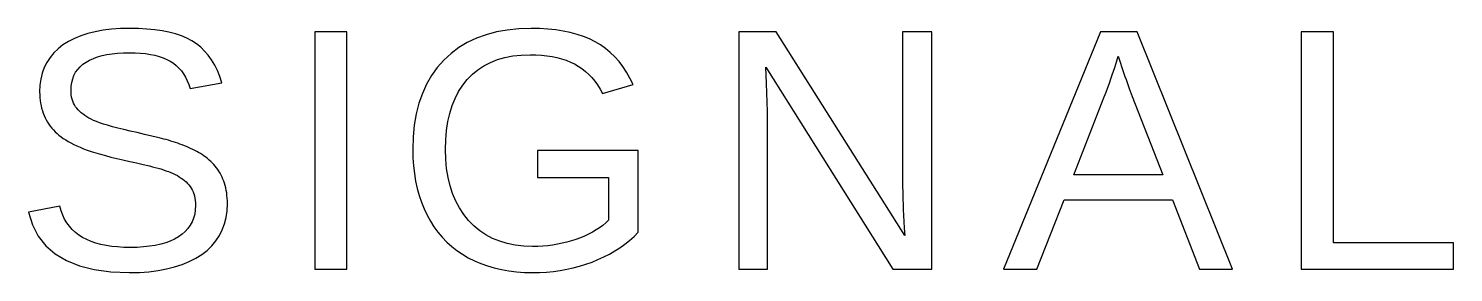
# Model space of a CAD drawing. Header units: metres. Extents: x 8.1 to 95, y -21.3 to 62.6.
# Drawn here: x 63.32 to 73.63, y 59.34 to 61.11 of the extents above; entities that cross this region are included whole.
import ezdxf

# ---------------------------------------------------------------- set-up
doc = ezdxf.new("R2010")
doc.units = ezdxf.units.M

msp = doc.modelspace()

# ---------------------------------------------------------------- linework, layer by layer
for p, q in [((63.696, 61.0523), (63.6495, 61.0331)), ((63.7462, 61.0686), (63.696, 61.0523)), ((63.8, 61.0818), (63.7462, 61.0686)), ((63.8574, 61.0922), (63.8, 61.0818)), ((63.9184, 61.0996), (63.8574, 61.0922)), ((63.9829, 61.104), (63.9184, 61.0996)), ((64.0511, 61.1055), (63.9829, 61.104)), ((64.1145, 61.1044), (64.0511, 61.1055)), ((64.1745, 61.101), (64.1145, 61.1044)), ((64.2311, 61.0955), (64.1745, 61.101)), ((64.2843, 61.0878), (64.2311, 61.0955)), ((64.334, 61.0778), (64.2843, 61.0878)), ((64.3804, 61.0656), (64.334, 61.0778)), ((64.4234, 61.0512), (64.3804, 61.0656)), ((64.4629, 61.0346), (64.4234, 61.0512)), ((65.6219, 61.0798), (65.3888, 61.0798)), ((65.3888, 61.0798), (65.3888, 59.36)), ((65.6219, 59.36), (65.6219, 61.0798)), ((66.6281, 61.0602), (66.5579, 61.0347)), ((66.7027, 61.08), (66.6281, 61.0602)), ((66.7818, 61.0941), (66.7027, 61.08)), ((66.8654, 61.1026), (66.7818, 61.0941)), ((66.9534, 61.1055), (66.8654, 61.1026)), ((67.0156, 61.1043), (66.9534, 61.1055)), ((67.0751, 61.1007), (67.0156, 61.1043)), ((67.1319, 61.0948), (67.0751, 61.1007)), ((67.1861, 61.0864), (67.1319, 61.0948)), ((67.2376, 61.0757), (67.1861, 61.0864)), ((67.2865, 61.0626), (67.2376, 61.0757)), ((67.3328, 61.0471), (67.2865, 61.0626)), ((67.3763, 61.0293), (67.3328, 61.0471)), ((68.7269, 61.0798), (68.4559, 61.0798)), ((68.4559, 61.0798), (68.4559, 59.36)), ((69.657, 59.6053), (68.7269, 61.0798)), ((69.8523, 61.0798), (69.6424, 61.0798)), ((69.6424, 61.0798), (69.6424, 59.952)), ((69.8523, 59.36), (69.8523, 61.0798)), ((71.0733, 61.0798), (70.3715, 59.36)), ((71.3382, 61.0798), (71.0733, 61.0798)), ((72.0291, 59.36), (71.3382, 61.0798)), ((72.7589, 61.0798), (72.5257, 61.0798)), ((72.5257, 61.0798), (72.5257, 59.36)), ((72.7589, 59.5504), (72.7589, 61.0798)), ((63.5317, 60.958), (63.5004, 60.9277)), ((63.5671, 60.9858), (63.5317, 60.958)), ((63.6065, 61.011), (63.5671, 60.9858)), ((63.6495, 61.0331), (63.6065, 61.011)), ((64.4991, 61.0157), (64.4629, 61.0346)), ((64.5324, 60.9942), (64.4991, 61.0157)), ((64.5634, 60.9696), (64.5324, 60.9942)), ((64.5921, 60.9419), (64.5634, 60.9696)), ((64.6186, 60.911), (64.5921, 60.9419)), ((66.4312, 60.9666), (66.3745, 60.9241)), ((66.4923, 61.0035), (66.4312, 60.9666)), ((66.5579, 61.0347), (66.4923, 61.0035)), ((67.4173, 61.009), (67.3763, 61.0293)), ((67.4559, 60.9862), (67.4173, 61.009)), ((67.4924, 60.9605), (67.4559, 60.9862)), ((67.527, 60.9319), (67.4924, 60.9605)), ((63.4503, 60.8595), (63.4315, 60.8217)), ((63.4732, 60.8949), (63.4503, 60.8595)), ((63.5004, 60.9277), (63.4732, 60.8949)), ((63.6908, 60.8277), (63.711, 60.8453)), ((63.711, 60.8453), (63.7337, 60.8613)), ((63.7337, 60.8613), (63.7591, 60.8757)), ((63.7591, 60.8757), (63.7868, 60.8884)), ((63.7868, 60.8884), (63.817, 60.8993)), ((63.817, 60.8993), (63.8496, 60.9086)), ((63.8496, 60.9086), (63.8846, 60.9162)), ((63.8846, 60.9162), (63.922, 60.9221)), ((63.922, 60.9221), (63.9618, 60.9263)), ((63.9618, 60.9263), (64.004, 60.9289)), ((64.004, 60.9289), (64.0487, 60.9297)), ((64.0487, 60.9297), (64.0894, 60.9289)), ((64.0894, 60.9289), (64.1282, 60.9267)), ((64.1282, 60.9267), (64.1649, 60.9229)), ((64.1649, 60.9229), (64.1996, 60.9175)), ((64.1996, 60.9175), (64.2323, 60.9107)), ((64.2323, 60.9107), (64.263, 60.9023)), ((64.263, 60.9023), (64.2916, 60.8924)), ((64.2916, 60.8924), (64.3182, 60.881)), ((64.3182, 60.881), (64.3428, 60.8681)), ((64.3428, 60.8681), (64.3656, 60.8534)), ((64.3656, 60.8534), (64.3867, 60.837)), ((64.3867, 60.837), (64.4061, 60.8186)), ((64.6427, 60.8771), (64.6186, 60.911)), ((64.6646, 60.84), (64.6427, 60.8771)), ((64.6841, 60.7998), (64.6646, 60.84)), ((66.3224, 60.876), (66.2752, 60.8227)), ((66.3745, 60.9241), (66.3224, 60.876)), ((66.569, 60.8061), (66.6126, 60.835)), ((66.6126, 60.835), (66.6597, 60.8595)), ((66.6597, 60.8595), (66.7103, 60.8795)), ((66.7103, 60.8795), (66.7644, 60.8951)), ((66.7644, 60.8951), (66.8219, 60.9062)), ((66.8219, 60.9062), (66.8829, 60.9128)), ((66.8829, 60.9128), (66.9473, 60.9151)), ((66.9473, 60.9151), (66.9891, 60.9142)), ((66.9891, 60.9142), (67.0294, 60.9117)), ((67.0294, 60.9117), (67.0681, 60.9076)), ((67.0681, 60.9076), (67.1053, 60.9018)), ((67.1053, 60.9018), (67.1409, 60.8943)), ((67.1409, 60.8943), (67.1749, 60.8852)), ((67.1749, 60.8852), (67.2074, 60.8744)), ((67.2074, 60.8744), (67.2384, 60.862)), ((67.2384, 60.862), (67.2677, 60.8479)), ((67.2677, 60.8479), (67.2957, 60.832)), ((67.2957, 60.832), (67.3222, 60.8142)), ((67.5595, 60.9004), (67.527, 60.9319)), ((67.59, 60.8661), (67.5595, 60.9004)), ((67.6185, 60.8289), (67.59, 60.8661)), ((71.1767, 60.822), (71.1846, 60.8467)), ((71.1846, 60.8467), (71.1917, 60.8699)), ((71.1917, 60.8699), (71.2027, 60.9041)), ((71.2027, 60.9041), (71.2433, 60.7794)), ((63.4064, 60.7385), (63.4002, 60.6931)), ((63.4169, 60.7813), (63.4064, 60.7385)), ((63.4315, 60.8217), (63.4169, 60.7813)), ((63.6305, 60.7144), (63.6372, 60.7404)), ((63.6372, 60.7404), (63.6466, 60.7647)), ((63.6466, 60.7647), (63.6586, 60.7873)), ((63.6586, 60.7873), (63.6734, 60.8083)), ((63.6734, 60.8083), (63.6908, 60.8277)), ((64.4061, 60.8186), (64.4237, 60.7984)), ((64.4237, 60.7984), (64.4397, 60.7764)), ((64.4397, 60.7764), (64.4541, 60.7525)), ((64.4541, 60.7525), (64.4667, 60.7268)), ((64.7014, 60.7564), (64.6841, 60.7998)), ((64.7164, 60.71), (64.7014, 60.7564)), ((66.2336, 60.7647), (66.1976, 60.702)), ((66.2752, 60.8227), (66.2336, 60.7647)), ((66.459, 60.6932), (66.492, 60.735)), ((66.492, 60.735), (66.5288, 60.7728)), ((66.5288, 60.7728), (66.569, 60.8061)), ((67.3222, 60.8142), (67.3474, 60.7943)), ((67.3474, 60.7943), (67.3712, 60.7726)), ((67.3712, 60.7726), (67.3937, 60.7488)), ((67.3937, 60.7488), (67.4148, 60.7231)), ((67.645, 60.7889), (67.6185, 60.8289)), ((67.6695, 60.746), (67.645, 60.7889)), ((67.6919, 60.7002), (67.6695, 60.746)), ((68.6573, 60.7063), (68.6512, 60.8247)), ((68.6512, 60.8247), (69.5716, 59.36)), ((71.138, 60.7093), (71.1488, 60.7396)), ((71.1488, 60.7396), (71.1588, 60.7685)), ((71.1588, 60.7685), (71.1681, 60.796)), ((71.1681, 60.796), (71.1767, 60.822)), ((71.2433, 60.7794), (71.2509, 60.7566)), ((71.2509, 60.7566), (71.2585, 60.7344)), ((71.2585, 60.7344), (71.266, 60.7127)), ((63.4002, 60.6931), (63.3981, 60.6453)), ((63.3981, 60.6453), (63.3985, 60.6241)), ((63.6251, 60.6575), (63.6264, 60.6868)), ((63.6256, 60.6402), (63.6251, 60.6575)), ((63.6272, 60.6236), (63.6256, 60.6402)), ((63.6264, 60.6868), (63.6305, 60.7144)), ((64.4667, 60.7268), (64.4776, 60.6992)), ((64.4776, 60.6992), (64.4869, 60.6697)), ((64.4869, 60.6697), (64.7164, 60.71)), ((66.1671, 60.6346), (66.1422, 60.5626)), ((66.1976, 60.702), (66.1671, 60.6346)), ((66.4046, 60.5986), (66.4298, 60.6477)), ((66.4298, 60.6477), (66.459, 60.6932)), ((67.4148, 60.7231), (67.4345, 60.6955)), ((67.4345, 60.6955), (67.4528, 60.6659)), ((67.4528, 60.6659), (67.4698, 60.6343)), ((67.4698, 60.6343), (67.6919, 60.7002)), ((68.6634, 60.5025), (68.6573, 60.7063)), ((71.1014, 60.6099), (71.1143, 60.6445)), ((71.1143, 60.6445), (71.1265, 60.6776)), ((71.1265, 60.6776), (71.138, 60.7093)), ((71.266, 60.7127), (71.2736, 60.6915)), ((71.2736, 60.6915), (71.2812, 60.6709)), ((71.2812, 60.6709), (71.2888, 60.6509)), ((71.2888, 60.6509), (71.2964, 60.6313)), ((71.2964, 60.6313), (71.304, 60.6124)), ((63.3985, 60.6241), (63.3997, 60.6035)), ((63.3997, 60.6035), (63.4017, 60.5835)), ((63.4017, 60.5835), (63.4045, 60.5639)), ((63.4045, 60.5639), (63.4081, 60.5449)), ((63.4081, 60.5449), (63.4125, 60.5265)), ((63.4125, 60.5265), (63.4176, 60.5086)), ((63.6298, 60.6077), (63.6272, 60.6236)), ((63.6334, 60.5924), (63.6298, 60.6077)), ((63.6381, 60.5778), (63.6334, 60.5924)), ((63.6438, 60.5639), (63.6381, 60.5778)), ((63.6506, 60.5507), (63.6438, 60.5639)), ((63.6584, 60.5382), (63.6506, 60.5507)), ((63.6672, 60.5263), (63.6584, 60.5382)), ((63.677, 60.515), (63.6672, 60.5263)), ((66.1422, 60.5626), (66.1227, 60.4859)), ((66.3657, 60.4896), (66.3832, 60.5459)), ((66.3832, 60.5459), (66.4046, 60.5986)), ((70.8817, 60.0448), (71.1014, 60.6099)), ((71.304, 60.6124), (71.5249, 60.0448)), ((63.4176, 60.5086), (63.4236, 60.4912)), ((63.4236, 60.4912), (63.4304, 60.4744)), ((63.4304, 60.4744), (63.438, 60.4581)), ((63.438, 60.4581), (63.4462, 60.4422)), ((63.4462, 60.4422), (63.4552, 60.4269)), ((63.4552, 60.4269), (63.4648, 60.412)), ((63.6878, 60.504), (63.677, 60.515)), ((63.6994, 60.4935), (63.6878, 60.504)), ((63.712, 60.4833), (63.6994, 60.4935)), ((63.7255, 60.4735), (63.712, 60.4833)), ((63.7399, 60.4642), (63.7255, 60.4735)), ((63.7552, 60.4552), (63.7399, 60.4642)), ((63.7715, 60.4466), (63.7552, 60.4552)), ((63.7887, 60.4384), (63.7715, 60.4466)), ((63.8083, 60.4302), (63.7887, 60.4384)), ((63.8317, 60.4216), (63.8083, 60.4302)), ((63.8591, 60.4126), (63.8317, 60.4216)), ((66.1227, 60.4859), (66.1089, 60.4046)), ((66.3423, 60.366), (66.3521, 60.4296)), ((66.3521, 60.4296), (66.3657, 60.4896)), ((68.6634, 59.36), (68.6634, 60.5025)), ((63.4648, 60.412), (63.4752, 60.3975)), ((63.4752, 60.3975), (63.4863, 60.3835)), ((63.4863, 60.3835), (63.4981, 60.37)), ((63.4981, 60.37), (63.5106, 60.357)), ((63.5106, 60.357), (63.5238, 60.3444)), ((63.5238, 60.3444), (63.5379, 60.3322)), ((63.5379, 60.3322), (63.5531, 60.3202)), ((63.5531, 60.3202), (63.5695, 60.3085)), ((63.8903, 60.4031), (63.8591, 60.4126)), ((63.9254, 60.3933), (63.8903, 60.4031)), ((63.9645, 60.3831), (63.9254, 60.3933)), ((64.0074, 60.3724), (63.9645, 60.3831)), ((64.0542, 60.3614), (64.0074, 60.3724)), ((64.1048, 60.3499), (64.0542, 60.3614)), ((64.1577, 60.3376), (64.1048, 60.3499)), ((64.2103, 60.3252), (64.1577, 60.3376)), ((64.2629, 60.3127), (64.2103, 60.3252)), ((66.1006, 60.3185), (66.0978, 60.2278)), ((66.1089, 60.4046), (66.1006, 60.3185)), ((66.3365, 60.2987), (66.3423, 60.366)), ((63.5695, 60.3085), (63.5869, 60.2971)), ((63.5869, 60.2971), (63.6054, 60.2859)), ((63.6054, 60.2859), (63.625, 60.275)), ((63.625, 60.275), (63.6457, 60.2643)), ((63.6457, 60.2643), (63.6675, 60.2539)), ((63.6675, 60.2539), (63.6904, 60.2437)), ((63.6904, 60.2437), (63.7151, 60.2337)), ((63.7151, 60.2337), (63.7422, 60.2236)), ((63.7422, 60.2236), (63.7717, 60.2136)), ((63.7717, 60.2136), (63.8037, 60.2036)), ((64.2803, 60.3084), (64.2629, 60.3127)), ((64.2975, 60.3039), (64.2803, 60.3084)), ((64.3146, 60.2993), (64.2975, 60.3039)), ((64.3315, 60.2944), (64.3146, 60.2993)), ((64.3483, 60.2894), (64.3315, 60.2944)), ((64.3649, 60.2842), (64.3483, 60.2894)), ((64.3813, 60.2788), (64.3649, 60.2842)), ((64.3976, 60.2733), (64.3813, 60.2788)), ((64.4136, 60.2675), (64.3976, 60.2733)), ((64.4295, 60.2616), (64.4136, 60.2675)), ((64.4452, 60.2554), (64.4295, 60.2616)), ((64.4606, 60.249), (64.4452, 60.2554)), ((64.4758, 60.2424), (64.4606, 60.249)), ((64.4908, 60.2355), (64.4758, 60.2424)), ((64.5056, 60.2285), (64.4908, 60.2355)), ((64.5201, 60.2212), (64.5056, 60.2285)), ((64.5344, 60.2136), (64.5201, 60.2212)), ((64.5485, 60.2059), (64.5344, 60.2136)), ((66.0978, 60.2278), (66.0991, 60.168)), ((66.3346, 60.2278), (66.3365, 60.2987)), ((66.3366, 60.1571), (66.3346, 60.2278)), ((67.7298, 60.2205), (67.001, 60.2205)), ((67.001, 60.2205), (67.001, 60.0252)), ((67.7298, 59.6273), (67.7298, 60.2205)), ((63.8037, 60.2036), (63.8381, 60.1935)), ((63.8381, 60.1935), (63.8749, 60.1835)), ((63.8749, 60.1835), (63.9141, 60.1734)), ((63.9141, 60.1734), (63.9558, 60.1634)), ((63.9558, 60.1634), (63.9999, 60.1534)), ((63.9999, 60.1534), (64.0509, 60.1416)), ((64.0509, 60.1416), (64.0999, 60.1302)), ((64.0999, 60.1302), (64.1469, 60.1192)), ((64.1469, 60.1192), (64.1918, 60.1085)), ((64.5623, 60.1978), (64.5485, 60.2059)), ((64.5756, 60.1894), (64.5623, 60.1978)), ((64.5886, 60.1805), (64.5756, 60.1894)), ((64.6012, 60.1713), (64.5886, 60.1805)), ((64.6133, 60.1617), (64.6012, 60.1713)), ((64.625, 60.1516), (64.6133, 60.1617)), ((64.6363, 60.1412), (64.625, 60.1516)), ((64.6473, 60.1304), (64.6363, 60.1412)), ((64.6578, 60.1192), (64.6473, 60.1304)), ((64.6678, 60.1076), (64.6578, 60.1192)), ((66.0991, 60.168), (66.1029, 60.1098)), ((66.1029, 60.1098), (66.1092, 60.0535)), ((66.3428, 60.0898), (66.3366, 60.1571)), ((64.1918, 60.1085), (64.2135, 60.1033)), ((64.2135, 60.1033), (64.2346, 60.098)), ((64.2346, 60.098), (64.255, 60.0925)), ((64.255, 60.0925), (64.2748, 60.0866)), ((64.2748, 60.0866), (64.2939, 60.0805)), ((64.2939, 60.0805), (64.3123, 60.0742)), ((64.3123, 60.0742), (64.3301, 60.0675)), ((64.3301, 60.0675), (64.3472, 60.0606)), ((64.3472, 60.0606), (64.3637, 60.0534)), ((64.3637, 60.0534), (64.3795, 60.046)), ((64.3795, 60.046), (64.3945, 60.0381)), ((64.3945, 60.0381), (64.4088, 60.0299)), ((64.4088, 60.0299), (64.4224, 60.0211)), ((64.4224, 60.0211), (64.4352, 60.012)), ((64.4352, 60.012), (64.4472, 60.0023)), ((64.6774, 60.0955), (64.6678, 60.1076)), ((64.6865, 60.083), (64.6774, 60.0955)), ((64.695, 60.07), (64.6865, 60.083)), ((64.7031, 60.0566), (64.695, 60.07)), ((64.7107, 60.0427), (64.7031, 60.0566)), ((64.7177, 60.0284), (64.7107, 60.0427)), ((64.7243, 60.0136), (64.7177, 60.0284)), ((64.7304, 59.9984), (64.7243, 60.0136)), ((66.1092, 60.0535), (66.1181, 59.9989)), ((66.3531, 60.0258), (66.3428, 60.0898)), ((66.3676, 59.9653), (66.3531, 60.0258)), ((67.001, 60.0252), (67.5149, 60.0252)), ((67.5149, 60.0252), (67.5149, 59.7152)), ((71.5249, 60.0448), (70.8817, 60.0448)), ((64.4472, 60.0023), (64.4584, 59.9923)), ((64.4584, 59.9923), (64.4689, 59.9817)), ((64.4689, 59.9817), (64.4786, 59.9707)), ((64.4786, 59.9707), (64.4875, 59.9593)), ((64.4875, 59.9593), (64.4956, 59.9473)), ((64.4956, 59.9473), (64.5027, 59.9344)), ((64.5027, 59.9344), (64.5089, 59.9208)), ((64.5089, 59.9208), (64.5141, 59.9064)), ((64.5141, 59.9064), (64.5183, 59.8912)), ((64.7359, 59.9826), (64.7304, 59.9984)), ((64.7408, 59.9662), (64.7359, 59.9826)), ((64.745, 59.9493), (64.7408, 59.9662)), ((64.7486, 59.9317), (64.745, 59.9493)), ((64.7515, 59.9135), (64.7486, 59.9317)), ((64.7537, 59.8947), (64.7515, 59.9135)), ((66.1181, 59.9989), (66.1296, 59.9461)), ((66.1296, 59.9461), (66.1436, 59.895)), ((66.3862, 59.9081), (66.3676, 59.9653)), ((66.4089, 59.8543), (66.3862, 59.9081)), ((69.6424, 59.952), (69.6425, 59.9265)), ((69.6425, 59.9265), (69.6431, 59.8977)), ((63.5433, 59.8177), (63.3175, 59.7726)), ((63.5531, 59.7843), (63.5433, 59.8177)), ((64.5183, 59.8912), (64.5217, 59.8752)), ((64.5217, 59.8752), (64.524, 59.8585)), ((64.524, 59.8585), (64.5255, 59.8409)), ((64.5259, 59.8226), (64.5244, 59.7901)), ((64.5255, 59.8409), (64.5259, 59.8226)), ((64.7554, 59.8754), (64.7537, 59.8947)), ((64.7543, 59.7832), (64.7567, 59.8348)), ((64.7563, 59.8554), (64.7554, 59.8754)), ((64.7567, 59.8348), (64.7563, 59.8554)), ((66.1436, 59.895), (66.1602, 59.8457)), ((66.1602, 59.8457), (66.1793, 59.7982)), ((66.4357, 59.804), (66.4089, 59.8543)), ((66.4667, 59.757), (66.4357, 59.804)), ((69.6431, 59.8977), (69.644, 59.8657)), ((69.644, 59.8657), (69.6452, 59.8305)), ((69.6452, 59.8305), (69.6469, 59.7919)), ((70.6131, 59.36), (70.8109, 59.8629)), ((70.8109, 59.8629), (71.5945, 59.8629)), ((71.5945, 59.8629), (71.791, 59.36)), ((63.3175, 59.7726), (63.3463, 59.6808)), ((63.565, 59.7529), (63.5531, 59.7843)), ((63.5791, 59.7235), (63.565, 59.7529)), ((63.5954, 59.6962), (63.5791, 59.7235)), ((64.5017, 59.7035), (64.4881, 59.6782)), ((64.5123, 59.7306), (64.5017, 59.7035)), ((64.5199, 59.7595), (64.5123, 59.7306)), ((64.5244, 59.7901), (64.5199, 59.7595)), ((64.736, 59.6881), (64.7475, 59.7343)), ((64.7475, 59.7343), (64.7543, 59.7832)), ((66.1793, 59.7982), (66.2009, 59.7524)), ((66.2009, 59.7524), (66.225, 59.7087)), ((66.225, 59.7087), (66.2513, 59.6673)), ((66.5018, 59.7133), (66.4667, 59.757)), ((66.5405, 59.6738), (66.5018, 59.7133)), ((67.5149, 59.7152), (67.4942, 59.6961)), ((69.6469, 59.7919), (69.6489, 59.7502)), ((69.6489, 59.7502), (69.6512, 59.7051)), ((69.6512, 59.7051), (69.6539, 59.6569)), ((63.3463, 59.6808), (63.3881, 59.5999)), ((63.3881, 59.5999), (63.443, 59.5298)), ((63.6139, 59.6709), (63.5954, 59.6962)), ((63.6345, 59.6476), (63.6139, 59.6709)), ((63.6573, 59.6264), (63.6345, 59.6476)), ((63.6822, 59.6072), (63.6573, 59.6264)), ((63.7093, 59.5901), (63.6822, 59.6072)), ((64.4033, 59.595), (64.3747, 59.5787)), ((64.429, 59.6131), (64.4033, 59.595)), ((64.4517, 59.633), (64.429, 59.6131)), ((64.4714, 59.6547), (64.4517, 59.633)), ((64.4881, 59.6782), (64.4714, 59.6547)), ((64.6739, 59.5652), (64.6992, 59.6035)), ((64.6992, 59.6035), (64.7199, 59.6445)), ((64.7199, 59.6445), (64.736, 59.6881)), ((66.2513, 59.6673), (66.2799, 59.6283)), ((66.2799, 59.6283), (66.3108, 59.5915)), ((66.5824, 59.6389), (66.5405, 59.6738)), ((66.6275, 59.6086), (66.5824, 59.6389)), ((66.6758, 59.583), (66.6275, 59.6086)), ((67.3408, 59.6006), (67.3105, 59.5879)), ((67.3698, 59.6143), (67.3408, 59.6006)), ((67.3974, 59.6288), (67.3698, 59.6143)), ((67.4237, 59.6443), (67.3974, 59.6288)), ((67.4485, 59.6607), (67.4237, 59.6443)), ((67.472, 59.6779), (67.4485, 59.6607)), ((67.4942, 59.6961), (67.472, 59.6779)), ((67.666, 59.5686), (67.6986, 59.5972)), ((67.6986, 59.5972), (67.7298, 59.6273)), ((69.6539, 59.6569), (69.657, 59.6053)), ((63.443, 59.5298), (63.5109, 59.4704)), ((63.7387, 59.5748), (63.7093, 59.5901)), ((63.7703, 59.5614), (63.7387, 59.5748)), ((63.8041, 59.5497), (63.7703, 59.5614)), ((63.8403, 59.5399), (63.8041, 59.5497)), ((63.8786, 59.5318), (63.8403, 59.5399)), ((63.9193, 59.5255), (63.8786, 59.5318)), ((63.9622, 59.521), (63.9193, 59.5255)), ((64.0074, 59.5183), (63.9622, 59.521)), ((64.0548, 59.5174), (64.0074, 59.5183)), ((64.1037, 59.5184), (64.0548, 59.5174)), ((64.1501, 59.5213), (64.1037, 59.5184)), ((64.1939, 59.526), (64.1501, 59.5213)), ((64.2351, 59.5327), (64.1939, 59.526)), ((64.2738, 59.5414), (64.2351, 59.5327)), ((64.31, 59.5519), (64.2738, 59.5414)), ((64.3437, 59.5643), (64.31, 59.5519)), ((64.3747, 59.5787), (64.3437, 59.5643)), ((64.5705, 59.4662), (64.6096, 59.4965)), ((64.6096, 59.4965), (64.644, 59.5295)), ((64.644, 59.5295), (64.6739, 59.5652)), ((66.3108, 59.5915), (66.344, 59.5571)), ((66.344, 59.5571), (66.3794, 59.5251)), ((66.3794, 59.5251), (66.4171, 59.4954)), ((66.4171, 59.4954), (66.4571, 59.468)), ((66.7272, 59.562), (66.6758, 59.583)), ((66.7817, 59.5457), (66.7272, 59.562)), ((66.8395, 59.5341), (66.7817, 59.5457)), ((66.9004, 59.5271), (66.8395, 59.5341)), ((66.9644, 59.5248), (66.9004, 59.5271)), ((67.0016, 59.5254), (66.9644, 59.5248)), ((67.0382, 59.5273), (67.0016, 59.5254)), ((67.0742, 59.5305), (67.0382, 59.5273)), ((67.1097, 59.5349), (67.0742, 59.5305)), ((67.1446, 59.5406), (67.1097, 59.5349)), ((67.179, 59.5475), (67.1446, 59.5406)), ((67.2128, 59.5558), (67.179, 59.5475)), ((67.246, 59.5653), (67.2128, 59.5558)), ((67.2787, 59.576), (67.246, 59.5653)), ((67.3105, 59.5879), (67.2787, 59.576)), ((67.5201, 59.4697), (67.5588, 59.4921)), ((67.5588, 59.4921), (67.5961, 59.516)), ((67.5961, 59.516), (67.6318, 59.5415)), ((67.6318, 59.5415), (67.666, 59.5686)), ((73.6279, 59.5504), (72.7589, 59.5504)), ((73.6279, 59.36), (73.6279, 59.5504)), ((63.5109, 59.4704), (63.5919, 59.4219)), ((63.5919, 59.4219), (63.6859, 59.3841)), ((64.375, 59.3759), (64.4295, 59.3936)), ((64.4295, 59.3936), (64.4803, 59.4146)), ((64.4803, 59.4146), (64.5273, 59.4388)), ((64.5273, 59.4388), (64.5705, 59.4662)), ((66.4571, 59.468), (66.4994, 59.443)), ((66.4994, 59.443), (66.5437, 59.4204)), ((66.5437, 59.4204), (66.5898, 59.4005)), ((66.5898, 59.4005), (66.6378, 59.3833)), ((67.3049, 59.3817), (67.3502, 59.3958)), ((67.3502, 59.3958), (67.3947, 59.4118)), ((67.3947, 59.4118), (67.438, 59.4296)), ((67.438, 59.4296), (67.4798, 59.4489)), ((67.4798, 59.4489), (67.5201, 59.4697)), ((63.6859, 59.3841), (63.793, 59.3572)), ((63.793, 59.3572), (63.9131, 59.341)), ((63.9131, 59.341), (64.0462, 59.3356)), ((64.0462, 59.3356), (64.1195, 59.3372)), ((64.1195, 59.3372), (64.189, 59.342)), ((64.189, 59.342), (64.2548, 59.3501)), ((64.2548, 59.3501), (64.3168, 59.3614)), ((64.3168, 59.3614), (64.375, 59.3759)), ((65.3888, 59.36), (65.6219, 59.36)), ((66.6378, 59.3833), (66.6877, 59.3687)), ((66.6877, 59.3687), (66.7393, 59.3568)), ((66.7393, 59.3568), (66.7929, 59.3475)), ((66.7929, 59.3475), (66.8482, 59.3409)), ((66.8482, 59.3409), (66.9054, 59.3369)), ((66.9054, 59.3369), (66.9644, 59.3356)), ((66.9644, 59.3356), (67.0155, 59.3365)), ((67.0155, 59.3365), (67.0658, 59.3394)), ((67.0658, 59.3394), (67.1153, 59.3441)), ((67.1153, 59.3441), (67.1639, 59.3506)), ((67.1639, 59.3506), (67.2117, 59.3591)), ((67.2117, 59.3591), (67.2587, 59.3695)), ((67.2587, 59.3695), (67.3049, 59.3817)), ((68.4559, 59.36), (68.6634, 59.36)), ((69.5716, 59.36), (69.8523, 59.36)), ((70.3715, 59.36), (70.6131, 59.36)), ((71.791, 59.36), (72.0291, 59.36)), ((72.5257, 59.36), (73.6279, 59.36))]:
    msp.add_line(p, q)

doc.saveas('drawing.dxf')
